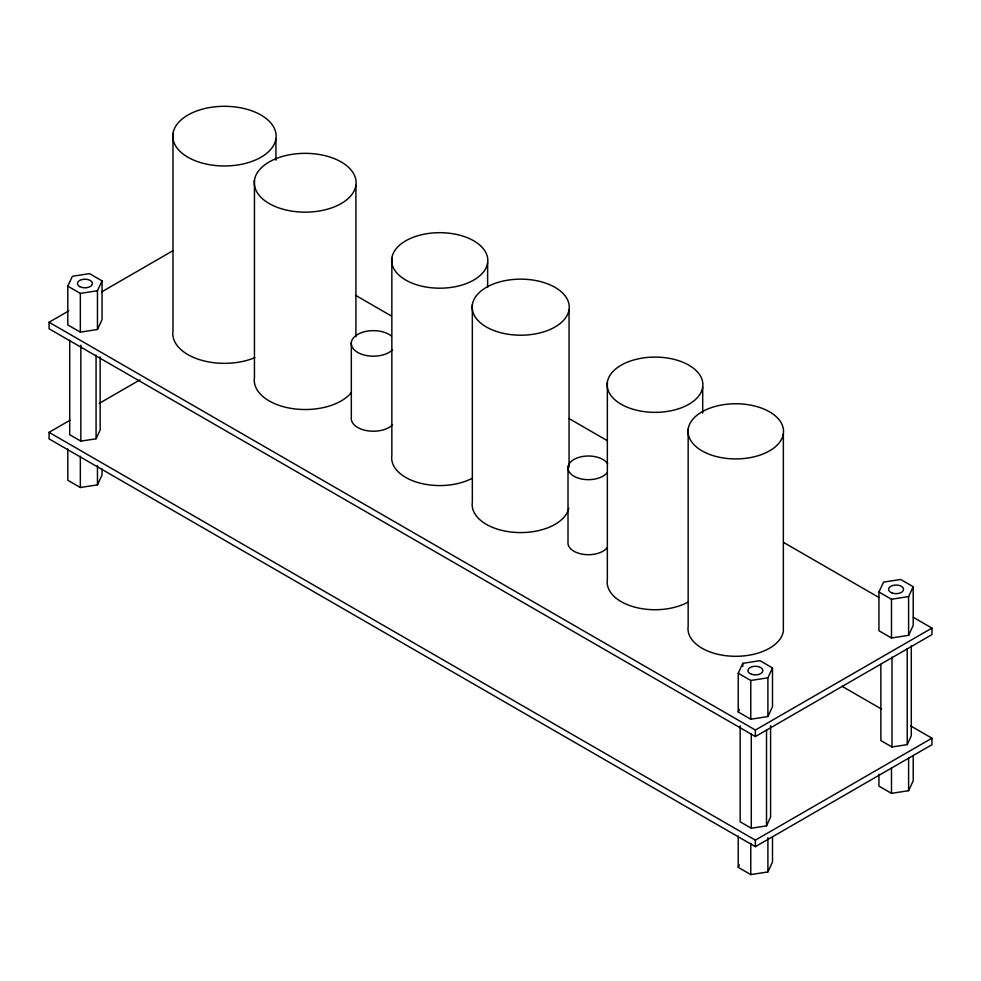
<?xml version="1.0" encoding="UTF-8"?>
<svg xmlns="http://www.w3.org/2000/svg" width="981" height="981" viewBox="0 0 981 981"><rect width="100%" height="100%" fill="white"/><g stroke="black" fill="none" stroke-linecap="round" stroke-linejoin="round"><path stroke-width="1.47" d="M67.799 286.158L72.398 276.274L89.516 273.625L102.061 280.86L102.061 319.598L97.462 329.493L80.344 332.142L67.799 324.895L67.799 286.158L80.344 293.393L97.462 290.744L102.061 280.86M69.712 340.272L69.712 434.706L80.847 441.143L96.077 438.789L100.148 429.997L100.148 356.888M67.799 448.979L67.799 480.273L80.344 487.508L97.462 484.859L102.061 474.976L102.061 469.016M738.239 673.236L742.838 663.34L759.956 660.691L772.501 667.938L772.501 706.676L767.902 716.559L750.784 719.208L738.239 711.973L738.239 673.236L750.784 680.471L767.902 677.822L772.501 667.938M738.239 711.973L739.392 709.496M772.501 836.719L772.501 862.041L767.902 871.937L750.784 874.586L738.239 867.339L739.392 864.874M740.152 725.817L740.152 821.784L751.287 828.222L766.517 825.867L770.588 817.075L770.588 725.682M878.939 591.997L883.538 582.113L900.656 579.464L913.201 586.699L913.201 625.449L908.602 635.332L891.484 637.981L878.939 630.746L878.939 591.997L891.484 599.244L908.602 596.595L913.201 586.699M880.852 664.395L880.852 740.557L891.987 746.982L907.217 744.628L911.288 735.848L911.288 645.976M878.939 774.193L878.939 786.112L891.484 793.347L908.602 790.698L913.201 780.815L913.201 755.48M913.397 617.38L931.95 628.098L931.95 634.621L755.37 736.559L49.05 328.77L49.05 322.246L68.817 310.842M101.766 291.823L172.914 250.731M910.748 725.952L931.95 738.202L931.95 744.726L755.37 846.664L49.05 438.875L49.05 432.351L70.129 420.187M99.13 403.449L139.976 379.855M49.05 322.246L755.37 730.036L931.95 628.098M49.05 432.351L755.37 840.141L931.95 738.202M355.502 295.281L391.272 315.943M568.845 418.458L607.276 440.641M783.525 542.407L878.939 597.49M841.833 686.173L881.588 709.128M908.602 596.595L908.602 635.332M908.602 757.921L908.602 790.698M907.217 648.662L907.217 744.628M891.987 657.111L891.987 746.982M891.484 599.244L891.484 637.981M891.484 768.025L891.484 793.347M783.353 433.749A47.775 27.591 0 0 1 708.356 453.933A47.775 27.591 0 0 1 715.566 406.342A47.775 27.591 0 0 1 783.353 433.749L783.353 631.114A47.775 27.591 0 0 1 731.593 656.191A47.775 27.591 0 0 1 688.159 626.307L688.159 428.93M767.902 677.822L767.902 716.559M767.902 837.664L767.902 871.937M766.517 729.901L766.517 825.867M755.37 730.036L755.37 736.559M755.37 840.141L755.37 846.664M751.287 733.776L751.287 828.222M750.784 680.471L750.784 719.208M750.784 843.292L750.784 874.586M742.838 663.34L742.838 666.32M738.239 836.057L738.239 867.339M702.703 387.139A47.861 27.627 0 0 1 627.57 407.36A47.861 27.627 0 0 1 634.793 359.684A47.861 27.627 0 0 1 702.703 387.139L702.703 413.148M607.349 382.32L607.349 579.697A47.861 27.627 0 0 0 634.057 606.945A47.861 27.627 0 0 0 687.681 602.297M569.054 309.616A48.535 28.02 0 0 1 492.854 330.131A48.535 28.02 0 0 1 500.175 281.78A48.535 28.02 0 0 1 569.054 309.616L569.054 467.214M568.011 466.809L568.011 541.843A20.491 11.833 0 0 0 583.119 554.302A20.491 11.833 0 0 0 606.994 547.876M487.631 262.859A48.069 27.75 0 0 1 412.167 283.166A48.069 27.75 0 0 1 419.427 235.281A48.069 27.75 0 0 1 487.631 262.859L487.631 287.335M472.339 304.735L472.339 502.1A48.535 28.02 0 0 0 515.27 532.401A48.535 28.02 0 0 0 568.784 508.366M391.848 258.015L391.848 455.392A48.069 27.75 0 0 0 418.679 482.762A48.069 27.75 0 0 0 472.535 478.103M355.919 185.311A50.926 29.405 0 0 1 275.968 206.832A50.926 29.405 0 0 1 283.668 156.102A50.926 29.405 0 0 1 355.919 185.311L355.919 336.79M351.321 342.295L351.321 417.33A22.122 12.778 0 0 0 366.71 430.634A22.122 12.778 0 0 0 392.523 424.822M275.931 138.738A51.674 29.835 0 0 1 194.814 160.577A51.674 29.835 0 0 1 202.613 109.099A51.674 29.835 0 0 1 275.931 138.738L275.931 160.161M254.447 180.185L254.447 377.562A50.926 29.405 0 0 0 292.007 408.525A50.926 29.405 0 0 0 351.345 392.547M172.975 133.539L172.975 330.916A51.674 29.835 0 0 0 198.971 359.475A51.674 29.835 0 0 0 254.766 357.673M97.462 290.744L97.462 329.493M97.462 465.485L97.462 484.859M96.077 355.012L96.077 438.789M80.847 345.177L80.847 441.143M80.344 293.393L80.344 332.142M80.344 456.214L80.344 487.508M606.994 472.842A20.491 11.833 0 0 1 575.246 476.901A20.491 11.833 0 0 1 576.681 458.139A20.491 11.833 0 0 1 607.68 463.805M392.523 349.788A22.122 12.778 0 0 1 359.647 353.442A22.122 12.778 0 0 1 358.175 334.129A22.122 12.778 0 0 1 391.48 336.091M892.318 593.1A7.492 4.329 0 0 0 903.562 589.348A7.492 4.329 0 0 0 892.318 585.608A7.492 4.329 0 0 0 892.318 593.1M751.63 674.327A7.492 4.329 0 0 0 762.862 670.587A7.492 4.329 0 0 0 751.63 666.835A7.492 4.329 0 0 0 751.63 674.327M79.633 286.562A7.492 4.329 0 0 0 92.165 284.625A7.492 4.329 0 0 0 82.993 279.327A7.492 4.329 0 0 0 79.633 286.562"/></g></svg>
